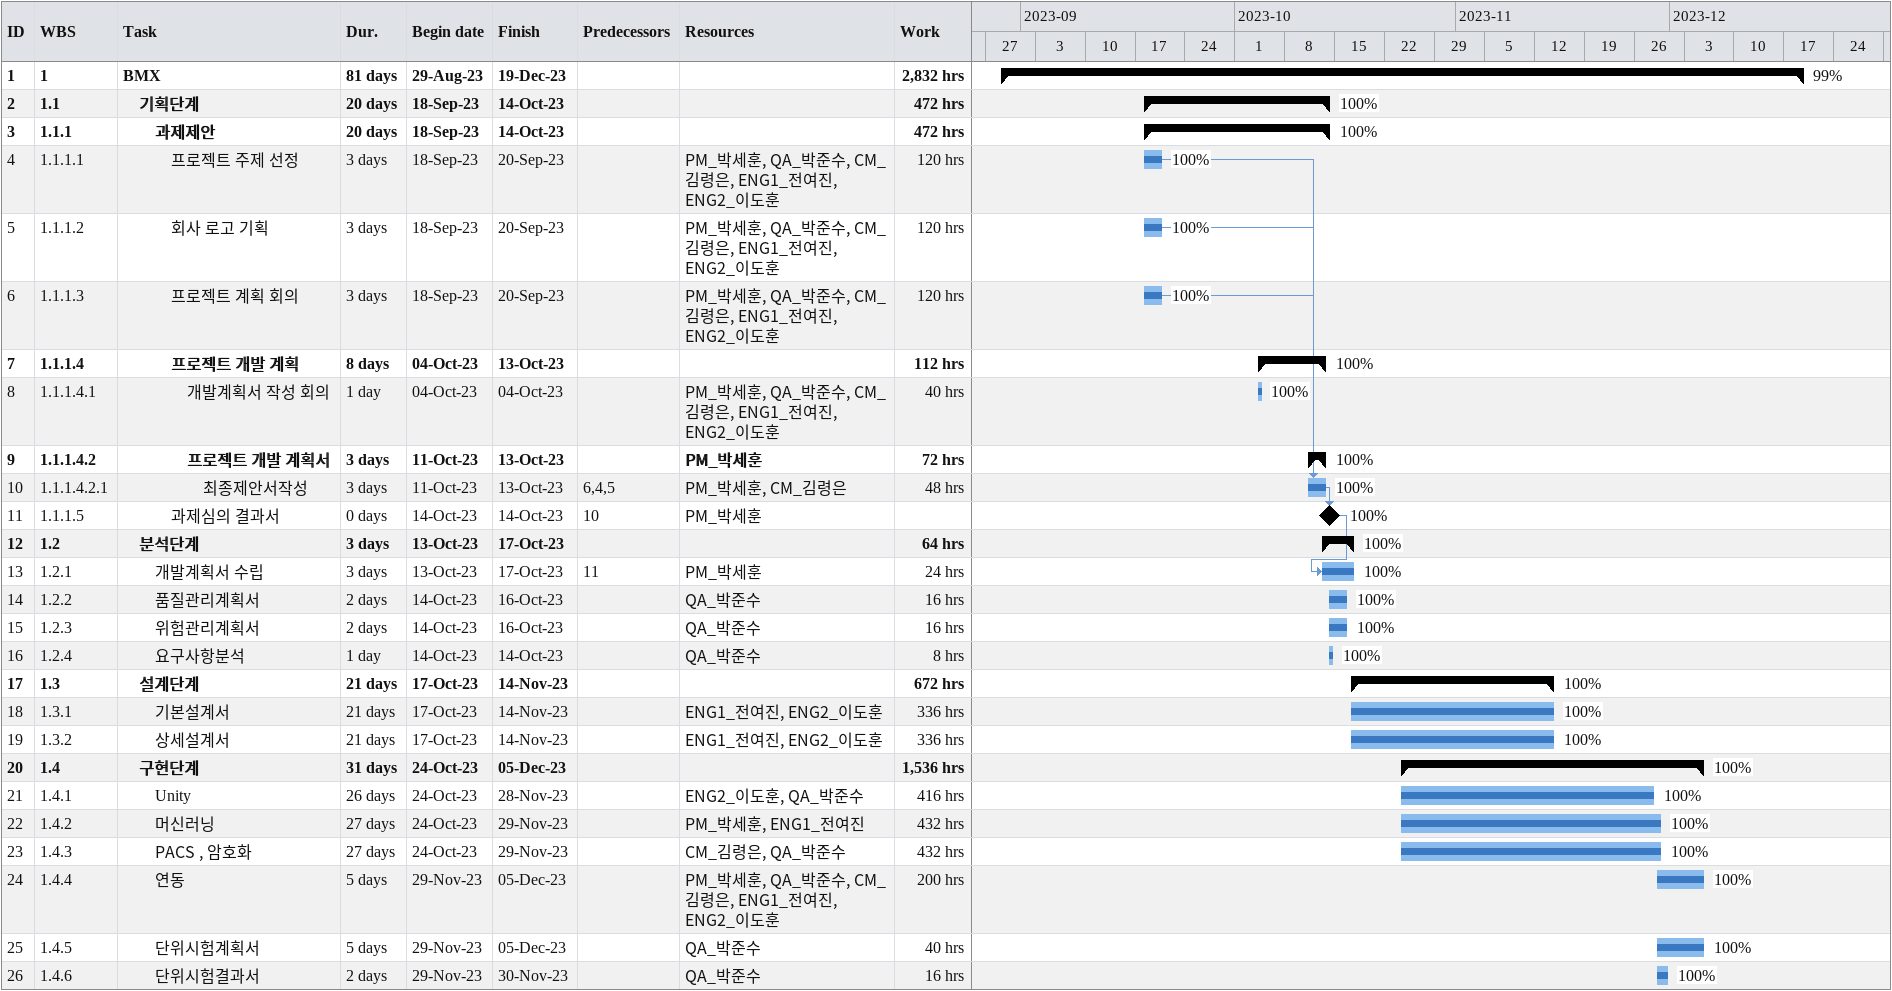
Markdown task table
| ID | WBS | Task | Duration | Start | Finish | Predecessors | Resources | % complete | Work (h) |
|---|---|---|---|---|---|---|---|---|---|
| 1 | 1 | **BMX** | 81d | 2023-08-29 | 2023-12-19 |  |  | 99 | 2832 |
| 2 | 1.1 | **기획단계** | 20d | 2023-09-18 | 2023-10-14 |  |  | 100 | 472 |
| 3 | 1.1.1 | **과제제안** | 20d | 2023-09-18 | 2023-10-14 |  |  | 100 | 472 |
| 4 | 1.1.1.1 | 프로젝트 주제 선정 | 3d | 2023-09-18 | 2023-09-20 |  | PM_박세훈, QA_박준수, CM_김령은, ENG1_전여진, ENG2_이도훈 | 100 | 120 |
| 5 | 1.1.1.2 | 회사 로고 기획 | 3d | 2023-09-18 | 2023-09-20 |  | PM_박세훈, QA_박준수, CM_김령은, ENG1_전여진, ENG2_이도훈 | 100 | 120 |
| 6 | 1.1.1.3 | 프로젝트 계획 회의 | 3d | 2023-09-18 | 2023-09-20 |  | PM_박세훈, QA_박준수, CM_김령은, ENG1_전여진, ENG2_이도훈 | 100 | 120 |
| 7 | 1.1.1.4 | **프로젝트 개발 계획** | 8d | 2023-10-04 | 2023-10-13 |  |  | 100 | 112 |
| 8 | 1.1.1.4.1 | 개발계획서 작성 회의 | 1d | 2023-10-04 | 2023-10-04 |  | PM_박세훈, QA_박준수, CM_김령은, ENG1_전여진, ENG2_이도훈 | 100 | 40 |
| 9 | 1.1.1.4.2 | **프로젝트 개발 계획서** | 3d | 2023-10-11 | 2023-10-13 |  | PM_박세훈 | 100 | 72 |
| 10 | 1.1.1.4.2.1 | 최종제안서작성 | 3d | 2023-10-11 | 2023-10-13 | 6, 4, 5 | PM_박세훈, CM_김령은 | 100 | 48 |
| 11 | 1.1.1.5 | 과제심의 결과서 | 0d | 2023-10-14 | 2023-10-14 | 10 | PM_박세훈 | 100 |  |
| 12 | 1.2 | **분석단계** | 3d | 2023-10-13 | 2023-10-17 |  |  | 100 | 64 |
| 13 | 1.2.1 | 개발계획서 수립 | 3d | 2023-10-13 | 2023-10-17 | 11 | PM_박세훈 | 100 | 24 |
| 14 | 1.2.2 | 품질관리계획서 | 2d | 2023-10-14 | 2023-10-16 |  | QA_박준수 | 100 | 16 |
| 15 | 1.2.3 | 위험관리계획서 | 2d | 2023-10-14 | 2023-10-16 |  | QA_박준수 | 100 | 16 |
| 16 | 1.2.4 | 요구사항분석 | 1d | 2023-10-14 | 2023-10-14 |  | QA_박준수 | 100 | 8 |
| 17 | 1.3 | **설계단계** | 21d | 2023-10-17 | 2023-11-14 |  |  | 100 | 672 |
| 18 | 1.3.1 | 기본설계서 | 21d | 2023-10-17 | 2023-11-14 |  | ENG1_전여진, ENG2_이도훈 | 100 | 336 |
| 19 | 1.3.2 | 상세설계서 | 21d | 2023-10-17 | 2023-11-14 |  | ENG1_전여진, ENG2_이도훈 | 100 | 336 |
| 20 | 1.4 | **구현단계** | 31d | 2023-10-24 | 2023-12-05 |  |  | 100 | 1536 |
| 21 | 1.4.1 | Unity | 26d | 2023-10-24 | 2023-11-28 |  | ENG2_이도훈, QA_박준수 | 100 | 416 |
| 22 | 1.4.2 | 머신러닝 | 27d | 2023-10-24 | 2023-11-29 |  | PM_박세훈, ENG1_전여진 | 100 | 432 |
| 23 | 1.4.3 | PACS , 암호화 | 27d | 2023-10-24 | 2023-11-29 |  | CM_김령은, QA_박준수 | 100 | 432 |
| 24 | 1.4.4 | 연동 | 5d | 2023-11-29 | 2023-12-05 |  | PM_박세훈, QA_박준수, CM_김령은, ENG1_전여진, ENG2_이도훈 | 100 | 200 |
| 25 | 1.4.5 | 단위시험계획서 | 5d | 2023-11-29 | 2023-12-05 |  | QA_박준수 | 100 | 40 |
| 26 | 1.4.6 | 단위시험결과서 | 2d | 2023-11-29 | 2023-11-30 |  | QA_박준수 | 100 | 16 |
